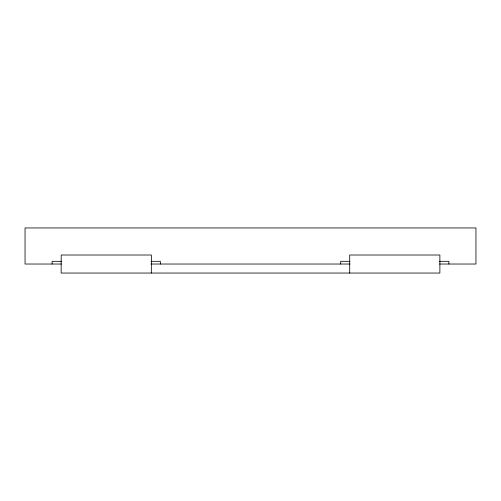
<?xml version="1.0" encoding="UTF-8"?>
<svg xmlns="http://www.w3.org/2000/svg" width="501" height="501" viewBox="0 0 501 501"><rect width="100%" height="100%" fill="white"/><g stroke="black" fill="none" stroke-linecap="round" stroke-linejoin="round"><path stroke-width="0.75" d="M61.466 261.322L52.123 261.322L52.123 264.027M150.995 261.322L160.339 261.322L160.339 264.027M350.024 261.322L340.68 261.322L340.68 264.027M439.552 261.322L448.896 261.322L448.896 264.027M61.466 264.027L25.05 264.027L25.05 227.955L475.95 227.955L475.95 264.027L439.552 264.027M150.995 264.027L350.024 264.027M349.698 273.045L349.698 255.009L439.878 255.009L439.878 273.045L61.141 273.045L61.203 255.009L151.383 255.009L151.321 273.045"/></g></svg>
